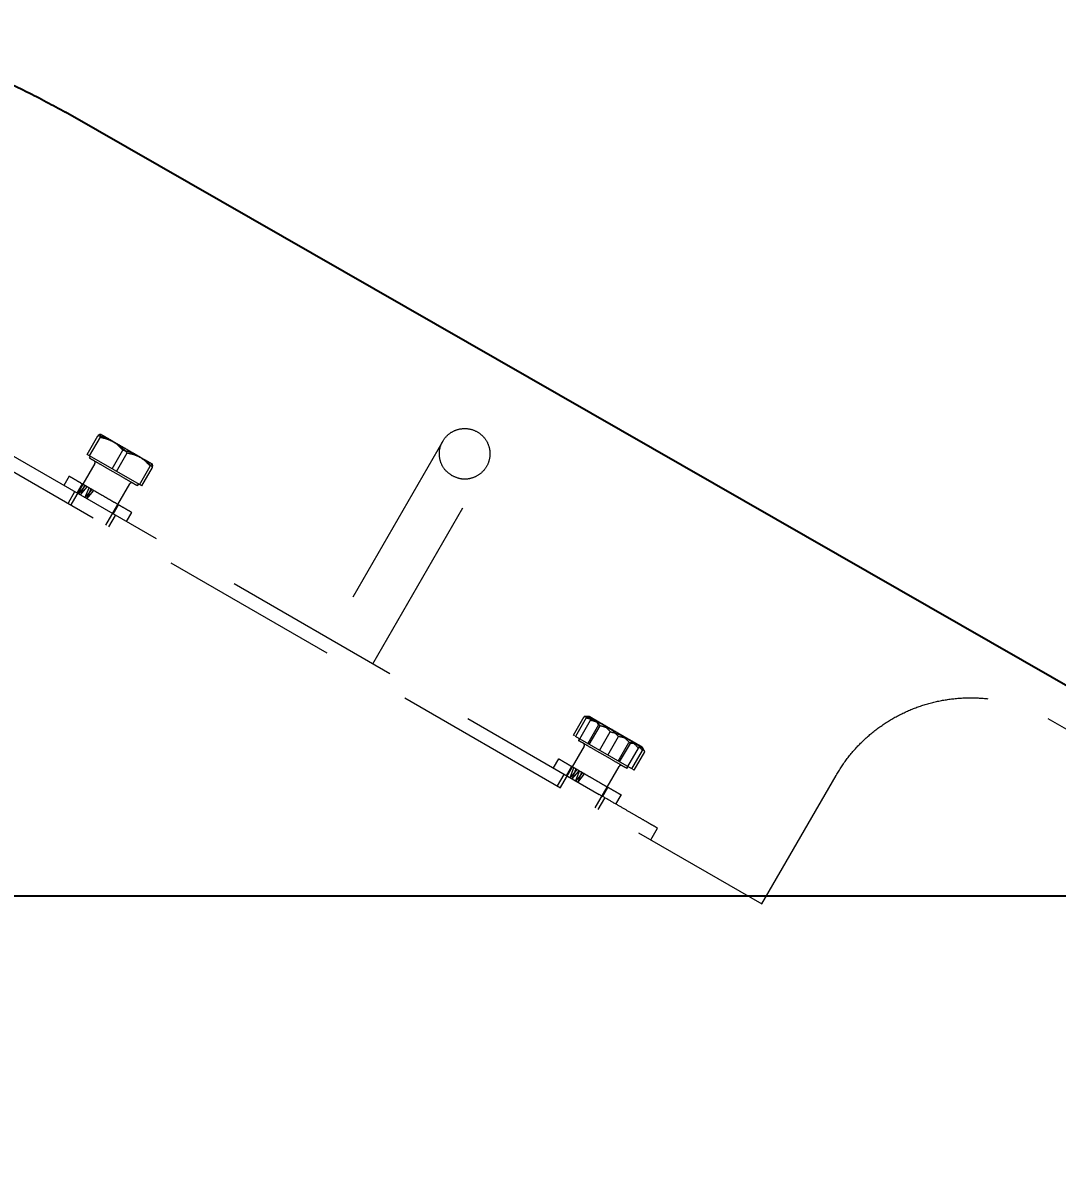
# Model space of a CAD drawing. Header units: millimetres. Extents: x 861 to 27901, y 673 to 17923.
# Drawn here: x 10968.2 to 11211.3, y 6848 to 7117.4 of the extents above; entities that cross this region are included whole.
import ezdxf

# ---------------------------------------------------------------- set-up
doc = ezdxf.new("R2010")
doc.units = ezdxf.units.MM
doc.header["$LTSCALE"] = 33.3
doc.linetypes.add('HIDDEN', pattern=[1.905, 1.27, -0.635])
doc.layers.add('CAPA_1', color=7, linetype='Continuous')
doc.styles.add('SLDTEXTSTYLE0', font='TXT', dxfattribs={"width": 0.75})
doc.dimstyles.new('SLDDIMSTYLE0', dxfattribs={"dimtxt": 66.6, "dimasz": 66.6, "dimexe": 0, "dimexo": 0.0625, "dimgap": 16.65, "dimtad": 2, "dimdec": 0, "dimlfac": 1.261261, "dimrnd": 1e-09, "dimzin": 12, "dimdsep": 46, "dimtxsty": 'SLDTEXTSTYLE0', "dimsah": 1, "dimcen": 0.09, "dimadec": 0, "dimazin": 3, "dimtfac": 1, "dimtdec": 0, "dimtofl": 0, "dimtmove": 0, "dimatfit": 3, "dimfxl": 1, "dimfrac": 2, "dimtolj": 1, "dimtzin": 12, "dimarcsym": 0})

# ---------------------------------------------------------------- blocks, each defined once
blk = doc.blocks.new('_D_13')
at = {"layer": 'CAPA_1', "transparency": 16777216}
for p, q in [((9823.17, 6912.25), (14695.32, 6912.25)), ((14662.02, 6912.25), (14662.02, 5357.98)), ((14240.18, 5357.98), (14695.32, 5357.98))]:
    blk.add_line(p, q, dxfattribs=at)
for points in [[(14662.02, 6912.25), (14651.77, 6845.65), (14672.27, 6845.65)], [(14662.02, 5357.98), (14672.27, 5424.58), (14651.77, 5424.58)]]:
    blk.add_solid(points, dxfattribs=at)
at = {"layer": 'CAPA_1', "transparency": 16777216, "insert": (14576.17, 6036.69), "char_height": 66.6, "attachment_point": 1, "rotation": 90, "style": 'SLDTEXTSTYLE0'}
blk.add_mtext('1960', dxfattribs=at)

msp = doc.modelspace()

# ---------------------------------------------------------------- linework, layer by layer
at = {"color": 1, "linetype": 'HIDDEN', "lineweight": 18}
for p, q in [((10783.28, 7117.37), (11141.9, 6910.32)), ((10853.04, 7080.76), (11103.66, 6936.06)), ((10983.31, 7015.97), (10985.83, 7020.34)), ((10986.35, 7020.03), (10983.83, 7015.67)), ((10986.39, 7020.75), (10986.35, 7020.75)), ((10989.21, 7012.56), (10991.73, 7016.93)), ((10989.34, 7019.04), (10989.88, 7018.73)), ((11066.91, 7019.08), (11040.15, 6972.73)), ((10996.16, 7008.55), (10983.31, 7015.97)), ((10984.03, 7015.55), (10983.79, 7015.14)), ((10990.25, 7011.96), (10992.77, 7016.32)), ((10995.5, 7015.49), (10996.04, 7015.17)), ((10985.13, 7013.82), (10979.51, 7004.08)), ((10995.63, 7008.85), (10998.15, 7013.22)), ((10996.16, 7008.55), (10998.67, 7012.92)), ((10998.67, 7012.92), (10998.78, 7013.41)), ((10998.71, 7013.63), (10998.73, 7013.62)), ((10998.74, 7013.56), (10998.73, 7013.62)), ((10998.77, 7013.58), (10998.75, 7013.61)), ((11050.45, 6966.79), (11077.21, 7013.13)), ((10979.08, 7010.83), (10977.85, 7008.7)), ((10982.17, 7009.04), (10980.91, 7006.86)), ((10981.29, 7006.72), (10982.21, 7009.02)), ((10982.67, 7008.76), (10981.76, 7006.44)), ((10987.75, 6999.32), (10993.37, 7009.06)), ((10995.19, 7008.56), (10995.43, 7008.97)), ((10980.38, 7007.17), (10978.83, 7004.48)), ((10982.86, 7008.65), (10981.31, 7006.71)), ((10981.78, 7006.43), (10983.35, 7008.37)), ((10982.82, 7005.76), (10983.77, 7008.12)), ((10984.41, 7007.75), (10982.82, 7005.76)), ((10984.21, 7007.87), (10983.29, 7005.49)), ((10983.29, 7005.49), (10984.91, 7007.47)), ((10989.46, 7001.92), (10990.72, 7004.11)), ((10988.44, 6998.93), (10989.99, 7001.62)), ((10992.59, 7000.19), (10993.82, 7002.32)), ((11097.61, 6949.98), (11100.13, 6954.34)), ((11100.66, 6954.04), (11098.14, 6949.67)), ((11099.1, 6949.12), (11101.62, 6953.48)), ((11100.13, 6954.34), (11100.27, 6954.33)), ((11101.4, 6954.34), (11100.27, 6954.34)), ((11101.15, 6954.31), (11100.66, 6954.04)), ((11103.51, 6952.39), (11100.99, 6948.02)), ((11101.46, 6954.31), (11101.31, 6954.31)), ((11103.51, 6952.39), (11103.66, 6952.34)), ((11209.17, 6953.89), (11310.79, 6895.21)), ((11097.9, 6949.81), (11097.61, 6949.98)), ((11111.35, 6942.05), (11098.14, 6949.67)), ((11101.36, 6947.81), (11103.88, 6952.18)), ((11103.78, 6946.42), (11106.3, 6950.78)), ((11105.7, 6945.3), (11108.22, 6949.67)), ((11107.4, 6950.88), (11107.52, 6950.8)), ((11100.15, 6947.41), (11094.52, 6937.68)), ((11099.04, 6949.15), (11098.8, 6948.74)), ((11108.12, 6943.91), (11110.64, 6948.27)), ((11108.49, 6943.69), (11111.01, 6948.06)), ((11110.38, 6942.6), (11112.9, 6946.97)), ((11114.32, 6946.23), (11113.76, 6947.21)), ((11094.09, 6944.43), (11092.86, 6942.3)), ((11111.35, 6942.05), (11113.87, 6946.41)), ((11111.87, 6941.74), (11114.39, 6946.11)), ((11097.18, 6942.64), (11095.92, 6940.46)), ((11096.85, 6940), (11097.74, 6942.32)), ((11098.43, 6941.92), (11096.86, 6939.99)), ((11098.23, 6942.04), (11097.34, 6939.71)), ((11097.36, 6939.7), (11098.94, 6941.63)), ((11098.14, 6939.18), (11099.07, 6941.55)), ((11102.76, 6932.92), (11108.39, 6942.66)), ((11110.2, 6942.16), (11110.44, 6942.57)), ((11111.87, 6941.74), (11111.59, 6941.91)), ((11095.39, 6940.77), (11093.84, 6938.07)), ((11099.75, 6941.16), (11098.14, 6939.18)), ((11099.54, 6941.28), (11098.63, 6938.89)), ((11098.63, 6938.89), (11100.26, 6940.87)), ((11141.9, 6910.32), (11159.35, 6940.54)), ((11104.47, 6935.52), (11105.73, 6937.71)), ((11103.45, 6932.52), (11105.01, 6935.22)), ((11107.6, 6933.79), (11108.83, 6935.92)), ((11115.81, 6925.39), (11117.4, 6928.14))]:
    msp.add_line(p, q, dxfattribs=at)
at = {"color": 7, "linetype": 'Continuous', "lineweight": 25}
msp.add_line((11378.12, 6867.23), (10978.25, 7096.38), dxfattribs=at)
at = {"color": 1, "linetype": 'HIDDEN', "lineweight": 18}
for centre, start, end in [((10984.72, 7014.05), 330, 60), ((10993.79, 7008.82), 60, 150), ((11099.73, 6947.65), 330, 60), ((11108.8, 6942.42), 60, 150)]:
    msp.add_arc(centre, 0.476, start, end, dxfattribs=at)
at = {"color": 7, "linetype": 'Continuous', "lineweight": 25}
msp.add_open_spline([(10899.41, 7117.37), (10902.85, 7117.31), (10909.73, 7117.18), (10920, 7116.14), (10930.18, 7114.48), (10940.23, 7112.14), (10950.12, 7109.17), (10959.78, 7105.55), (10969.21, 7101.34), (10975.24, 7098.04), (10978.25, 7096.38)], degree=3, dxfattribs=at)
at = {"color": 1, "linetype": 'HIDDEN', "lineweight": 18}
for points, knots in [([(10985.83, 7020.34), (10985.97, 7020.47), (10986.2, 7020.71), (10986.31, 7020.72), (10986.35, 7020.72)], [0, 0, 0, 0, 0.59897, 1, 1, 1, 1]), ([(10989.1, 7019.18), (10988.6, 7019.43), (10987.57, 7019.96), (10986.43, 7020.2), (10985.83, 7020.34)], [0, 0, 0, 0, 0.476313, 1, 1, 1, 1]), ([(10986.41, 7020.74), (10986.43, 7020.69), (10986.49, 7020.58), (10986.4, 7020.22), (10986.35, 7020.03)], [0, 0, 0, 0, 0.476313, 1, 1, 1, 1]), ([(10986.35, 7020.03), (10986.99, 7019.88), (10988.23, 7019.58), (10989.35, 7019), (10989.88, 7018.73)], [0, 0, 0, 0, 0.523687, 1, 1, 1, 1]), ([(10989.1, 7019.18), (10988.67, 7019.43), (10987.82, 7019.92), (10986.95, 7020.42), (10986.45, 7020.71), (10986.44, 7020.72), (10986.43, 7020.72)], [0, 0, 0, 0, 0.2688, 0.537599, 0.806399, 1, 1, 1, 1]), ([(10991.73, 7016.93), (10991.31, 7017.38), (10990.52, 7018.25), (10989.56, 7018.88), (10989.1, 7019.18)], [0, 0, 0, 0, 0.523687, 1, 1, 1, 1]), ([(10989.88, 7018.73), (10990.38, 7018.41), (10991.44, 7017.72), (10992.32, 7016.8), (10992.77, 7016.32)], [0, 0, 0, 0, 0.476313, 1, 1, 1, 1]), ([(10995.26, 7015.63), (10994.72, 7015.9), (10993.61, 7016.47), (10992.37, 7016.77), (10991.73, 7016.93)], [0, 0, 0, 0, 0.476313, 1, 1, 1, 1]), ([(10994.21, 7009.13), (10993.72, 7009.41), (10992.74, 7009.98), (10990.58, 7011.22), (10988.31, 7012.53), (10986.2, 7013.75), (10984.63, 7014.65), (10983.81, 7015.13), (10983.88, 7015.09), (10983.9, 7015.08)], [0, 0, 0, 0, 0.154328, 0.308657, 0.462985, 0.617313, 0.771642, 0.92597, 1, 1, 1, 1]), ([(10992.77, 7016.32), (10993.37, 7016.19), (10994.52, 7015.94), (10995.55, 7015.42), (10996.04, 7015.17)], [0, 0, 0, 0, 0.523687, 1, 1, 1, 1]), ([(10998.15, 7013.22), (10997.69, 7013.7), (10996.82, 7014.62), (10995.76, 7015.3), (10995.26, 7015.63)], [0, 0, 0, 0, 0.523687, 1, 1, 1, 1]), ([(10996.04, 7015.17), (10996.5, 7014.87), (10997.47, 7014.24), (10998.26, 7013.37), (10998.67, 7012.92)], [0, 0, 0, 0, 0.476313, 1, 1, 1, 1]), ([(10998.73, 7013.62), (10998.67, 7013.62), (10998.55, 7013.62), (10998.29, 7013.35), (10998.15, 7013.22)], [0, 0, 0, 0, 0.476313, 1, 1, 1, 1]), ([(10993.79, 7002.34), (10993.79, 7002.34), (10993.79, 7002.34), (10993.47, 7002.52), (10992.9, 7002.85), (10992.07, 7003.33), (10991.03, 7003.93), (10989.82, 7004.63), (10988.48, 7005.4), (10987.06, 7006.22), (10985.63, 7007.05), (10984.22, 7007.86), (10982.9, 7008.62), (10981.71, 7009.31), (10980.7, 7009.9), (10979.9, 7010.36), (10979.36, 7010.67), (10979.09, 7010.83), (10979.11, 7010.82), (10979.11, 7010.81)], [0, 0, 0, 0, 0.041181, 0.102943, 0.164704, 0.226465, 0.288226, 0.349987, 0.411748, 0.473509, 0.53527, 0.597032, 0.658793, 0.720554, 0.782315, 0.844076, 0.905837, 0.967598, 1, 1, 1, 1]), ([(10995.08, 7008.62), (10995.1, 7008.61), (10995.17, 7008.57), (10994.59, 7008.91), (10994.21, 7009.13)], [0, 0, 0, 0, 0.342238, 1, 1, 1, 1]), ([(11102.32, 6953.81), (11102, 6953.96), (11101.34, 6954.27), (11100.54, 6954.32), (11100.13, 6954.34)], [0, 0, 0, 0, 0.476313, 1, 1, 1, 1]), ([(11100.55, 6954.31), (11100.79, 6954.3), (11101.37, 6954.28), (11101.85, 6954.05), (11102.14, 6953.92)], [0, 0, 0, 0, 0.406397, 1, 1, 1, 1]), ([(11100.66, 6954.04), (11101.24, 6953.92), (11102.34, 6953.69), (11103.33, 6953.2), (11103.8, 6952.96)], [0, 0, 0, 0, 0.523687, 1, 1, 1, 1]), ([(11101.62, 6953.48), (11101.63, 6953.69), (11101.65, 6954.09), (11101.52, 6954.24), (11101.46, 6954.31)], [0, 0, 0, 0, 0.523687, 1, 1, 1, 1]), ([(11105.24, 6952.13), (11104.69, 6952.41), (11103.54, 6953), (11102.28, 6953.32), (11101.62, 6953.48)], [0, 0, 0, 0, 0.476313, 1, 1, 1, 1]), ([(11102.14, 6953.92), (11102.4, 6953.73), (11102.94, 6953.35), (11103.31, 6952.72), (11103.51, 6952.39)], [0, 0, 0, 0, 0.476313, 1, 1, 1, 1]), ([(11103.88, 6952.18), (11103.65, 6952.53), (11103.21, 6953.19), (11102.61, 6953.61), (11102.32, 6953.81)], [0, 0, 0, 0, 0.523687, 1, 1, 1, 1]), ([(11103.8, 6952.96), (11104.24, 6952.67), (11105.16, 6952.07), (11105.91, 6951.22), (11106.3, 6950.78)], [0, 0, 0, 0, 0.476313, 1, 1, 1, 1]), ([(11107.76, 6950.67), (11107.17, 6950.98), (11105.93, 6951.62), (11104.58, 6951.99), (11103.88, 6952.18)], [0, 0, 0, 0, 0.476313, 1, 1, 1, 1]), ([(11108.22, 6949.67), (11107.75, 6950.16), (11106.85, 6951.09), (11105.76, 6951.79), (11105.24, 6952.13)], [0, 0, 0, 0, 0.523687, 1, 1, 1, 1]), ([(11106.3, 6950.78), (11106.96, 6950.61), (11108.22, 6950.3), (11109.37, 6949.71), (11109.92, 6949.42)], [0, 0, 0, 0, 0.5236871, 1, 1, 1, 1]), ([(11111.01, 6948.06), (11110.49, 6948.58), (11109.5, 6949.56), (11108.32, 6950.31), (11107.76, 6950.67)], [0, 0, 0, 0, 0.523687, 1, 1, 1, 1]), ([(11111.36, 6948.59), (11110.89, 6948.83), (11109.91, 6949.33), (11108.8, 6949.55), (11108.22, 6949.67)], [0, 0, 0, 0, 0.476313, 1, 1, 1, 1]), ([(11110.2, 6942.16), (11110.12, 6942.21), (11109.95, 6942.3), (11108.65, 6943.06), (11106.77, 6944.14), (11104.53, 6945.43), (11102.29, 6946.72), (11100.37, 6947.83), (11099.18, 6948.52), (11098.66, 6948.82), (11098.81, 6948.74), (11098.81, 6948.74)], [0, 0, 0, 0, 0.123645, 0.248645, 0.373645, 0.498645, 0.623645, 0.748645, 0.873645, 0.998645, 1, 1, 1, 1]), ([(11109.92, 6949.42), (11110.44, 6949.09), (11111.53, 6948.39), (11112.43, 6947.46), (11112.9, 6946.97)], [0, 0, 0, 0, 0.476313, 1, 1, 1, 1]), ([(11110.64, 6948.27), (11111.06, 6948.25), (11111.85, 6948.2), (11112.52, 6947.89), (11112.84, 6947.74)], [0, 0, 0, 0, 0.523687, 1, 1, 1, 1]), ([(11113.02, 6947.63), (11112.73, 6947.77), (11112.13, 6948.04), (11111.4, 6948.05), (11111.01, 6948.06)], [0, 0, 0, 0, 0.4763129, 1, 1, 1, 1]), ([(11113.87, 6946.41), (11113.47, 6946.85), (11112.73, 6947.7), (11111.8, 6948.3), (11111.36, 6948.59)], [0, 0, 0, 0, 0.523687, 1, 1, 1, 1]), ([(11113.71, 6947.24), (11113.72, 6947.23), (11113.75, 6947.21), (11113.35, 6947.45), (11112.57, 6947.89), (11111.77, 6948.36), (11111.36, 6948.59)], [0, 0, 0, 0, 0.138794, 0.425862, 0.712931, 1, 1, 1, 1]), ([(11112.84, 6947.74), (11113.13, 6947.54), (11113.73, 6947.12), (11114.17, 6946.45), (11114.39, 6946.11)], [0, 0, 0, 0, 0.476313, 1, 1, 1, 1]), ([(11112.9, 6946.97), (11113.08, 6947.08), (11113.42, 6947.3), (11113.61, 6947.26), (11113.7, 6947.24)], [0, 0, 0, 0, 0.523687, 1, 1, 1, 1]), ([(11114.31, 6946.23), (11114.14, 6946.51), (11113.79, 6947.1), (11113.28, 6947.45), (11113.02, 6947.63)], [0, 0, 0, 0, 0.488978, 1, 1, 1, 1]), ([(11113.78, 6947.11), (11113.81, 6947.07), (11113.9, 6946.95), (11113.88, 6946.63), (11113.87, 6946.41)], [0, 0, 0, 0, 0.317245, 1, 1, 1, 1]), ([(11108.82, 6935.93), (11108.82, 6935.92), (11108.87, 6935.9), (11108.69, 6936), (11108.27, 6936.24), (11107.57, 6936.65), (11106.65, 6937.18), (11105.53, 6937.83), (11104.26, 6938.56), (11102.88, 6939.36), (11101.45, 6940.18), (11100.02, 6941.01), (11098.64, 6941.8), (11097.37, 6942.53), (11096.25, 6943.18), (11095.33, 6943.71), (11094.64, 6944.11), (11094.22, 6944.35), (11094.05, 6944.45), (11094.1, 6944.43), (11094.1, 6944.42)], [0, 0, 0, 0, 0.0064, 0.068164, 0.129928, 0.191692, 0.253455, 0.315219, 0.376983, 0.438747, 0.500511, 0.562275, 0.624038, 0.685802, 0.747566, 0.80933, 0.871094, 0.932858, 0.994622, 1, 1, 1, 1])]:
    msp.add_open_spline(points, degree=3, knots=knots, dxfattribs=at)
for points in [[(11069.09, 7010.96), (11069.8, 7010.65), (11071.24, 7010.02), (11073.64, 7010.22), (11075.77, 7011.26), (11077.34, 7013.06), (11078.11, 7015.31), (11077.95, 7017.69), (11076.9, 7019.82), (11075.11, 7021.39), (11072.85, 7022.16), (11070.48, 7022), (11068.34, 7020.95), (11066.78, 7019.16), (11066.01, 7016.9), (11066.17, 7014.54), (11067.2, 7012.36), (11068.46, 7011.42), (11069.09, 7010.96)], [(10995.26, 7015.63), (10994.75, 7015.92), (10993.75, 7016.5), (10992.11, 7017.44), (10990.5, 7018.37), (10989.56, 7018.91), (10989.1, 7019.18)], [(10998.73, 7013.62), (10998.65, 7013.67), (10998.49, 7013.76), (10997.73, 7014.2), (10996.66, 7014.81), (10995.73, 7015.35), (10995.26, 7015.63)], [(11159.35, 6940.54), (11160.19, 6941.88), (11161.89, 6944.58), (11165.07, 6948.16), (11168.66, 6951.32), (11172.64, 6953.98), (11176.93, 6956.09), (11181.46, 6957.63), (11186.16, 6958.56), (11190.93, 6958.88), (11195.71, 6958.57), (11200.39, 6957.62), (11204.94, 6956.12), (11207.76, 6954.63), (11209.17, 6953.89)], [(11105.24, 6952.13), (11104.76, 6952.41), (11103.79, 6952.97), (11102.64, 6953.63), (11101.8, 6954.12), (11101.57, 6954.25), (11101.46, 6954.31)], [(11111.36, 6948.59), (11110.91, 6948.85), (11110.01, 6949.37), (11108.42, 6950.29), (11106.78, 6951.24), (11105.75, 6951.83), (11105.24, 6952.13)], [(11117.4, 6928.14), (11117.35, 6928.16), (11117.24, 6928.22), (11116.43, 6928.7), (11115.16, 6929.43), (11113.44, 6930.42), (11111.34, 6931.63), (11108.95, 6933.01), (11106.36, 6934.51), (11104.56, 6935.54), (11103.66, 6936.06)]]:
    msp.add_open_spline(points, degree=3, dxfattribs=at)

# ---------------------------------------------------------------- dimensions: what is measured, and where the dimension line sits
at = {"layer": 'CAPA_1'}
dim = msp.add_linear_dim(base=(14662.02, 5357.98), p1=(9780.88, 6912.25), p2=(14197.89, 5357.98), angle=90, dimstyle='SLDDIMSTYLE0', dxfattribs=at)
dim.commit()
dim.dimension.update_dxf_attribs({"geometry": '_D_13', "text_midpoint": (14662.02, 6135.11), "dimtype": 160})

doc.saveas('drawing.dxf')
